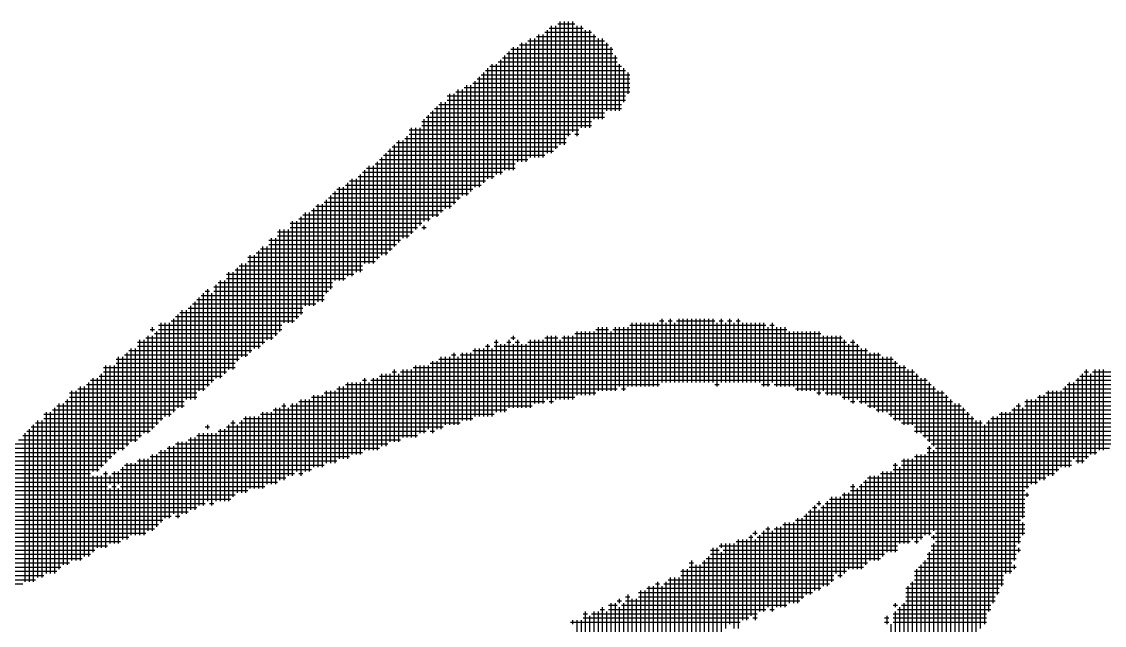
# Model space of a CAD drawing. Header units: feet. Extents: x 0 to 510288, y 0 to 371336.
# Drawn here: x 374809 to 375801, y 89604 to 90157 of the extents above; entities that cross this region are included whole.
import ezdxf

# ---------------------------------------------------------------- set-up
doc = ezdxf.new("R2010")
doc.units = ezdxf.units.FT
doc.header["$LTSCALE"] = 100
doc.header["$MEASUREMENT"] = 0
doc.layers.add('CX-MISC', color=2, linetype='CONTINUOUS')

msp = doc.modelspace()

# ---------------------------------------------------------------- linework, layer by layer
at = {"layer": 'CX-MISC'}
for p, q in [((375294.14, 90152.8), (375294.14, 90036.16)), ((375298.03, 90152.8), (375298.03, 90040.05)), ((375299.98, 90154.74), (375315.53, 90154.74)), ((375301.92, 90156.69), (375301.92, 90043.94)), ((375305.81, 90156.69), (375305.81, 90043.94)), ((375309.7, 90156.69), (375309.7, 90051.71)), ((375313.58, 90156.69), (375313.58, 90055.6)), ((375317.47, 90152.8), (375317.47, 90051.71)), ((375321.36, 90152.8), (375321.36, 90059.49)), ((375280.54, 90143.08), (375334.97, 90143.08)), ((375282.48, 90145.02), (375282.48, 90032.27)), ((375286.37, 90145.02), (375286.37, 90032.27)), ((375288.31, 90146.97), (375331.08, 90146.97)), ((375290.26, 90148.91), (375290.26, 90036.16)), ((375292.2, 90150.86), (375323.3, 90150.86)), ((375325.25, 90148.91), (375325.25, 90059.49)), ((375329.14, 90148.91), (375329.14, 90059.49)), ((375333.02, 90145.02), (375333.02, 90067.26)), ((375259.15, 90133.36), (375259.15, 90020.61)), ((375263.04, 90133.36), (375263.04, 90028.38)), ((375264.98, 90135.3), (375346.63, 90135.3)), ((375266.93, 90137.25), (375266.93, 90028.38)), ((375270.82, 90137.25), (375270.82, 90028.38)), ((375272.76, 90139.19), (375342.74, 90139.19)), ((375274.7, 90141.14), (375274.7, 90032.27)), ((375278.59, 90141.14), (375278.59, 90032.27)), ((375336.91, 90141.14), (375336.91, 90067.26)), ((375340.8, 90141.14), (375340.8, 90067.26)), ((375344.69, 90137.25), (375344.69, 90075.04)), ((375348.58, 90133.36), (375348.58, 90075.04)), ((375249.43, 90123.64), (375354.41, 90123.64)), ((375251.38, 90125.58), (375251.38, 90020.61)), ((375253.32, 90127.53), (375350.52, 90127.53)), ((375255.26, 90129.47), (375255.26, 90020.61)), ((375257.21, 90131.42), (375350.52, 90131.42)), ((375352.46, 90125.58), (375352.46, 90075.04)), ((375235.82, 90113.92), (375235.82, 90012.83)), ((375237.77, 90115.86), (375358.3, 90115.86)), ((375239.71, 90117.81), (375239.71, 90012.83)), ((375243.6, 90117.81), (375243.6, 90016.72)), ((375245.54, 90119.75), (375354.41, 90119.75)), ((375247.49, 90121.7), (375247.49, 90016.72)), ((375356.35, 90117.81), (375356.35, 90075.04)), ((375360.24, 90113.92), (375360.24, 90082.82)), ((375224.16, 90102.26), (375224.16, 90005.06)), ((375226.1, 90104.2), (375366.07, 90104.2)), ((375228.05, 90106.14), (375228.05, 90005.06)), ((375229.99, 90108.09), (375366.07, 90108.09)), ((375231.94, 90110.03), (375231.94, 90008.94)), ((375233.88, 90111.98), (375362.18, 90111.98)), ((375364.13, 90110.03), (375364.13, 90090.59)), ((375206.66, 90092.54), (375366.07, 90092.54)), ((375208.61, 90094.48), (375208.61, 89993.39)), ((375212.5, 90094.48), (375212.5, 89997.28)), ((375214.44, 90096.42), (375366.07, 90096.42)), ((375216.38, 90098.37), (375216.38, 89997.28)), ((375220.27, 90098.37), (375220.27, 90001.17)), ((375222.22, 90100.31), (375366.07, 90100.31)), ((375193.06, 90082.82), (375193.06, 89981.73)), ((375196.94, 90082.82), (375196.94, 89985.62)), ((375198.89, 90088.65), (375362.18, 90088.65)), ((375198.89, 90084.76), (375362.18, 90084.76)), ((375200.83, 90090.59), (375200.83, 89985.62)), ((375204.72, 90090.59), (375204.72, 89989.5)), ((375183.34, 90073.1), (375342.74, 90073.1)), ((375185.28, 90075.04), (375185.28, 89977.84)), ((375187.22, 90076.98), (375358.3, 90076.98)), ((375189.17, 90078.93), (375189.17, 89977.84)), ((375191.11, 90080.87), (375358.3, 90080.87)), ((375175.56, 90065.32), (375331.08, 90065.32)), ((375177.5, 90067.26), (375177.5, 89973.95)), ((375179.45, 90069.21), (375342.74, 90069.21)), ((375181.39, 90071.15), (375181.39, 89973.95)), ((375163.9, 90057.54), (375319.42, 90057.54)), ((375163.9, 90053.66), (375311.64, 90053.66)), ((375165.84, 90059.49), (375165.84, 89962.29)), ((375169.73, 90059.49), (375169.73, 89966.18)), ((375173.62, 90059.49), (375173.62, 89970.06)), ((375175.56, 90061.43), (375331.08, 90061.43)), ((375315.53, 90053.66), (375319.42, 90053.66)), ((375150.29, 90043.94), (375150.29, 89950.62)), ((375152.23, 90045.88), (375307.75, 90045.88)), ((375154.18, 90047.82), (375154.18, 89954.51)), ((375158.06, 90047.82), (375158.06, 89958.4)), ((375160.01, 90049.77), (375307.75, 90049.77)), ((375161.95, 90051.71), (375161.95, 89958.4)), ((375140.57, 90034.22), (375288.31, 90034.22)), ((375142.51, 90036.16), (375142.51, 89942.85)), ((375144.46, 90038.1), (375296.09, 90038.1)), ((375146.4, 90040.05), (375146.4, 89946.74)), ((375148.34, 90041.99), (375299.98, 90041.99)), ((375126.96, 90024.5), (375126.96, 89935.07)), ((375130.85, 90024.5), (375130.85, 89935.07)), ((375132.79, 90026.44), (375261.1, 90026.44)), ((375134.74, 90028.38), (375134.74, 89938.96)), ((375136.68, 90030.33), (375272.76, 90030.33)), ((375138.62, 90032.27), (375138.62, 89942.85)), ((375117.24, 90014.78), (375241.66, 90014.78)), ((375119.18, 90016.72), (375119.18, 89927.3)), ((375121.13, 90018.66), (375249.43, 90018.66)), ((375123.07, 90020.61), (375123.07, 89935.07)), ((375125.02, 90022.55), (375261.1, 90022.55)), ((375097.8, 90003.11), (375222.22, 90003.11)), ((375099.74, 90005.06), (375099.74, 89919.52)), ((375103.63, 90005.06), (375103.63, 89919.52)), ((375105.58, 90007), (375229.99, 90007)), ((375107.52, 90008.94), (375107.52, 89923.41)), ((375109.46, 90010.89), (375233.88, 90010.89)), ((375111.41, 90012.83), (375111.41, 89923.41)), ((375115.3, 90012.83), (375115.3, 89927.3)), ((375088.08, 89993.39), (375088.08, 89907.86)), ((375090.02, 89995.34), (375210.55, 89995.34)), ((375091.97, 89997.28), (375091.97, 89911.74)), ((375093.91, 89999.22), (375218.33, 89999.22)), ((375095.86, 90001.17), (375095.86, 89919.52)), ((375074.47, 89983.67), (375195, 89983.67)), ((375076.42, 89985.62), (375076.42, 89896.19)), ((375078.36, 89987.56), (375202.78, 89987.56)), ((375080.3, 89989.5), (375080.3, 89900.08)), ((375084.19, 89989.5), (375084.19, 89900.08)), ((375086.14, 89991.45), (375206.66, 89991.45)), ((375056.98, 89973.95), (375056.98, 89880.64)), ((375060.86, 89973.95), (375060.86, 89884.53)), ((375062.81, 89975.9), (375183.34, 89975.9)), ((375064.75, 89977.84), (375064.75, 89888.42)), ((375066.7, 89979.78), (375191.11, 89979.78)), ((375068.64, 89981.73), (375068.64, 89896.19)), ((375072.53, 89981.73), (375072.53, 89896.19)), ((375043.37, 89964.23), (375167.78, 89964.23)), ((375045.31, 89966.18), (375045.31, 89872.86)), ((375049.2, 89966.18), (375049.2, 89880.64)), ((375053.09, 89966.18), (375053.09, 89880.64)), ((375055.03, 89972.01), (375175.56, 89972.01)), ((375055.03, 89968.12), (375171.67, 89968.12)), ((375175.56, 89968.12), (375179.45, 89968.12)), ((375177.5, 89970.06), (375177.5, 89966.18)), ((375035.59, 89956.46), (375156.12, 89956.46)), ((375037.54, 89958.4), (375037.54, 89865.09)), ((375041.42, 89958.4), (375041.42, 89868.98)), ((375043.37, 89960.34), (375163.9, 89960.34)), ((375023.93, 89944.79), (375144.46, 89944.79)), ((375025.87, 89946.74), (375025.87, 89857.31)), ((375027.82, 89948.68), (375148.34, 89948.68)), ((375029.76, 89950.62), (375029.76, 89861.2)), ((375033.65, 89950.62), (375033.65, 89865.09)), ((375035.59, 89952.57), (375152.23, 89952.57)), ((375010.32, 89935.07), (375010.32, 89849.54)), ((375014.21, 89935.07), (375014.21, 89849.54)), ((375016.15, 89940.9), (375136.68, 89940.9)), ((375016.15, 89937.02), (375132.79, 89937.02)), ((375018.1, 89942.85), (375018.1, 89853.42)), ((375021.98, 89942.85), (375021.98, 89857.31)), ((374996.71, 89925.35), (375113.35, 89925.35)), ((374998.66, 89927.3), (374998.66, 89837.87)), ((375002.54, 89927.3), (375002.54, 89837.87)), ((375004.49, 89929.24), (375121.13, 89929.24)), ((375006.43, 89931.18), (375006.43, 89845.65)), ((375008.38, 89933.13), (375121.13, 89933.13)), ((374986.99, 89915.63), (374986.99, 89830.1)), ((374988.94, 89917.58), (375093.91, 89917.58)), ((374990.88, 89919.52), (374990.88, 89830.1)), ((374994.77, 89919.52), (374994.77, 89833.98)), ((374996.71, 89921.46), (375105.58, 89921.46)), ((374971.44, 89903.97), (374971.44, 89818.43)), ((374973.38, 89905.91), (375086.14, 89905.91)), ((374975.33, 89907.86), (374975.33, 89818.43)), ((374977.27, 89909.8), (374981.16, 89909.8)), ((374979.22, 89911.74), (374979.22, 89822.32)), ((374983.1, 89907.86), (374983.1, 89826.21)), ((374985.05, 89913.69), (375093.91, 89913.69)), ((374985.05, 89909.8), (375090.02, 89909.8)), ((374961.72, 89894.25), (375066.7, 89894.25)), ((374963.66, 89896.19), (374963.66, 89810.66)), ((374965.61, 89898.14), (375078.36, 89898.14)), ((374967.55, 89900.08), (374967.55, 89810.66)), ((374969.5, 89902.02), (375086.14, 89902.02)), ((374948.11, 89884.53), (374948.11, 89798.99)), ((374950.06, 89886.47), (375062.81, 89886.47)), ((374952, 89888.42), (374952, 89802.88)), ((374953.94, 89890.36), (375066.7, 89890.36)), ((374955.89, 89892.3), (374955.89, 89802.88)), ((374959.78, 89892.3), (374959.78, 89810.66)), ((375395.23, 89884.53), (375395.23, 89826.21)), ((375403.01, 89884.53), (375403.01, 89826.21)), ((375410.78, 89884.53), (375410.78, 89826.21)), ((375414.67, 89884.53), (375414.67, 89826.21)), ((375418.56, 89884.53), (375418.56, 89826.21)), ((375422.45, 89884.53), (375422.45, 89826.21)), ((375426.34, 89884.53), (375426.34, 89826.21)), ((375430.22, 89884.53), (375430.22, 89826.21)), ((375434.11, 89884.53), (375434.11, 89826.21)), ((375438, 89884.53), (375438, 89826.21)), ((375441.89, 89884.53), (375441.89, 89826.21)), ((375449.66, 89884.53), (375449.66, 89826.21)), ((375457.44, 89884.53), (375457.44, 89826.21)), ((375465.22, 89884.53), (375465.22, 89826.21)), ((374926.73, 89874.81), (374930.62, 89874.81)), ((374928.67, 89876.75), (374928.67, 89872.86)), ((374934.5, 89878.7), (375047.26, 89878.7)), ((374934.5, 89874.81), (375047.26, 89874.81)), ((374936.45, 89880.64), (374936.45, 89791.22)), ((374940.34, 89880.64), (374940.34, 89795.1)), ((374944.22, 89880.64), (374944.22, 89795.1)), ((374946.17, 89882.58), (375058.92, 89882.58)), ((375334.97, 89874.81), (375346.63, 89874.81)), ((375336.91, 89876.75), (375336.91, 89818.43)), ((375340.8, 89876.75), (375340.8, 89818.43)), ((375344.69, 89876.75), (375344.69, 89818.43)), ((375350.52, 89874.81), (375509.93, 89874.81)), ((375352.46, 89876.75), (375352.46, 89818.43)), ((375356.35, 89876.75), (375356.35, 89822.32)), ((375360.24, 89876.75), (375360.24, 89818.43)), ((375364.13, 89876.75), (375364.13, 89822.32)), ((375366.07, 89878.7), (375490.49, 89878.7)), ((375368.02, 89880.64), (375368.02, 89822.32)), ((375371.9, 89880.64), (375371.9, 89822.32)), ((375375.79, 89880.64), (375375.79, 89822.32)), ((375379.68, 89880.64), (375379.68, 89822.32)), ((375383.57, 89880.64), (375383.57, 89822.32)), ((375387.46, 89880.64), (375387.46, 89822.32)), ((375391.34, 89880.64), (375391.34, 89822.32)), ((375393.29, 89882.58), (375397.18, 89882.58)), ((375399.12, 89880.64), (375399.12, 89826.21)), ((375401.06, 89882.58), (375404.95, 89882.58)), ((375406.9, 89880.64), (375406.9, 89826.21)), ((375408.84, 89882.58), (375443.83, 89882.58)), ((375445.78, 89880.64), (375445.78, 89822.32)), ((375447.72, 89882.58), (375451.61, 89882.58)), ((375453.55, 89880.64), (375453.55, 89826.21)), ((375455.5, 89882.58), (375459.38, 89882.58)), ((375461.33, 89880.64), (375461.33, 89826.21)), ((375463.27, 89882.58), (375467.16, 89882.58)), ((375469.1, 89880.64), (375469.1, 89826.21)), ((375472.99, 89880.64), (375472.99, 89826.21)), ((375476.88, 89880.64), (375476.88, 89826.21)), ((375480.77, 89880.64), (375480.77, 89826.21)), ((375484.66, 89880.64), (375484.66, 89826.21)), ((375488.54, 89880.64), (375488.54, 89822.32)), ((375492.43, 89876.75), (375492.43, 89822.32)), ((375494.38, 89878.7), (375498.26, 89878.7)), ((375496.32, 89880.64), (375496.32, 89826.21)), ((375500.21, 89876.75), (375500.21, 89822.32)), ((375504.1, 89876.75), (375504.1, 89822.32)), ((375507.98, 89876.75), (375507.98, 89822.32)), ((374917.01, 89865.09), (374917.01, 89775.66)), ((374920.9, 89865.09), (374920.9, 89779.55)), ((374922.84, 89867.03), (375039.48, 89867.03)), ((374924.78, 89868.98), (374924.78, 89779.55)), ((374928.67, 89868.98), (374928.67, 89783.44)), ((374930.62, 89870.92), (375043.37, 89870.92)), ((374932.56, 89872.86), (374932.56, 89787.33)), ((375243.6, 89865.09), (375243.6, 89798.99)), ((375255.26, 89865.09), (375255.26, 89802.88)), ((375257.21, 89867.03), (375261.1, 89867.03)), ((375259.15, 89868.98), (375259.15, 89865.09)), ((375263.04, 89865.09), (375263.04, 89802.88)), ((375274.7, 89865.09), (375274.7, 89802.88)), ((375278.59, 89865.09), (375278.59, 89806.77)), ((375282.48, 89865.09), (375282.48, 89806.77)), ((375286.37, 89865.09), (375286.37, 89806.77)), ((375288.31, 89867.03), (375299.98, 89867.03)), ((375290.26, 89868.98), (375290.26, 89810.66)), ((375294.14, 89868.98), (375294.14, 89806.77)), ((375298.03, 89868.98), (375298.03, 89810.66)), ((375301.92, 89865.09), (375301.92, 89810.66)), ((375303.86, 89867.03), (375560.47, 89867.03)), ((375305.81, 89868.98), (375305.81, 89810.66)), ((375309.7, 89868.98), (375309.7, 89810.66)), ((375313.58, 89868.98), (375313.58, 89810.66)), ((375315.53, 89870.92), (375541.03, 89870.92)), ((375317.47, 89872.86), (375317.47, 89814.54)), ((375321.36, 89872.86), (375321.36, 89814.54)), ((375325.25, 89872.86), (375325.25, 89814.54)), ((375329.14, 89872.86), (375329.14, 89814.54)), ((375333.02, 89872.86), (375333.02, 89814.54)), ((375348.58, 89872.86), (375348.58, 89818.43)), ((375511.87, 89872.86), (375511.87, 89822.32)), ((375515.76, 89872.86), (375515.76, 89822.32)), ((375519.65, 89872.86), (375519.65, 89818.43)), ((375523.54, 89872.86), (375523.54, 89818.43)), ((375527.42, 89872.86), (375527.42, 89818.43)), ((375531.31, 89872.86), (375531.31, 89818.43)), ((375535.2, 89872.86), (375535.2, 89818.43)), ((375539.09, 89872.86), (375539.09, 89814.54)), ((375542.98, 89868.98), (375542.98, 89818.43)), ((375546.86, 89868.98), (375546.86, 89814.54)), ((375550.75, 89868.98), (375550.75, 89814.54)), ((375554.64, 89868.98), (375554.64, 89814.54)), ((375558.53, 89868.98), (375558.53, 89814.54)), ((375562.42, 89865.09), (375562.42, 89810.66)), ((375570.19, 89865.09), (375570.19, 89806.77)), ((374907.29, 89855.37), (375020.04, 89855.37)), ((374909.23, 89857.31), (374909.23, 89771.78)), ((374913.12, 89857.31), (374913.12, 89771.78)), ((374915.06, 89863.14), (375031.7, 89863.14)), ((374915.06, 89859.26), (375027.82, 89859.26)), ((375222.22, 89855.37), (375583.8, 89855.37)), ((375224.16, 89857.31), (375224.16, 89795.1)), ((375228.05, 89857.31), (375228.05, 89795.1)), ((375231.94, 89857.31), (375231.94, 89795.1)), ((375233.88, 89859.26), (375237.77, 89859.26)), ((375235.82, 89861.2), (375235.82, 89795.1)), ((375239.71, 89857.31), (375239.71, 89795.1)), ((375241.66, 89863.14), (375245.54, 89863.14)), ((375241.66, 89859.26), (375576.02, 89859.26)), ((375247.49, 89861.2), (375247.49, 89798.99)), ((375251.38, 89861.2), (375251.38, 89798.99)), ((375253.32, 89863.14), (375257.21, 89863.14)), ((375259.15, 89861.2), (375259.15, 89802.88)), ((375261.1, 89863.14), (375264.98, 89863.14)), ((375266.93, 89861.2), (375266.93, 89802.88)), ((375270.82, 89861.2), (375270.82, 89802.88)), ((375272.76, 89863.14), (375564.36, 89863.14)), ((375566.3, 89861.2), (375566.3, 89810.66)), ((375568.25, 89863.14), (375572.14, 89863.14)), ((375574.08, 89861.2), (375574.08, 89810.66)), ((375577.97, 89857.31), (375577.97, 89806.77)), ((375581.86, 89857.31), (375581.86, 89806.77)), ((374895.62, 89847.59), (375008.38, 89847.59)), ((374897.57, 89849.54), (374897.57, 89764)), ((374901.46, 89849.54), (374901.46, 89764)), ((374903.4, 89851.48), (375016.15, 89851.48)), ((374905.34, 89853.42), (374905.34, 89767.89)), ((375185.28, 89845.65), (375185.28, 89779.55)), ((375189.17, 89845.65), (375189.17, 89783.44)), ((375191.11, 89847.59), (375607.13, 89847.59)), ((375193.06, 89849.54), (375193.06, 89783.44)), ((375196.94, 89849.54), (375196.94, 89787.33)), ((375200.83, 89849.54), (375200.83, 89787.33)), ((375202.78, 89851.48), (375206.66, 89851.48)), ((375204.72, 89853.42), (375204.72, 89787.33)), ((375208.61, 89849.54), (375208.61, 89787.33)), ((375210.55, 89851.48), (375595.46, 89851.48)), ((375212.5, 89853.42), (375212.5, 89791.22)), ((375216.38, 89853.42), (375216.38, 89791.22)), ((375220.27, 89853.42), (375220.27, 89791.22)), ((375585.74, 89853.42), (375585.74, 89802.88)), ((375589.63, 89853.42), (375589.63, 89802.88)), ((375593.52, 89853.42), (375593.52, 89798.99)), ((375597.41, 89849.54), (375597.41, 89798.99)), ((375601.3, 89849.54), (375601.3, 89798.99)), ((375605.18, 89849.54), (375605.18, 89795.1)), ((375609.07, 89845.65), (375609.07, 89791.22)), ((374883.96, 89839.82), (375004.49, 89839.82)), ((374883.96, 89835.93), (374996.71, 89835.93)), ((374885.9, 89841.76), (374885.9, 89752.34)), ((374889.79, 89841.76), (374889.79, 89756.22)), ((374893.68, 89841.76), (374893.68, 89760.11)), ((374895.62, 89843.7), (375004.49, 89843.7)), ((375148.34, 89835.93), (375152.23, 89835.93)), ((375150.29, 89837.87), (375150.29, 89771.78)), ((375156.12, 89835.93), (375626.57, 89835.93)), ((375158.06, 89837.87), (375158.06, 89775.66)), ((375161.95, 89837.87), (375161.95, 89775.66)), ((375165.84, 89837.87), (375165.84, 89775.66)), ((375167.78, 89839.82), (375618.79, 89839.82)), ((375169.73, 89841.76), (375169.73, 89775.66)), ((375173.62, 89841.76), (375173.62, 89779.55)), ((375177.5, 89841.76), (375177.5, 89779.55)), ((375181.39, 89841.76), (375181.39, 89783.44)), ((375183.34, 89843.7), (375611.02, 89843.7)), ((375612.96, 89841.76), (375612.96, 89791.22)), ((375616.85, 89841.76), (375616.85, 89787.33)), ((375620.74, 89837.87), (375620.74, 89787.33)), ((375624.62, 89837.87), (375624.62, 89787.33)), ((375782.09, 89835.93), (375785.98, 89835.93)), ((375784.03, 89837.87), (375784.03, 89756.22)), ((375789.86, 89835.93), (375945.38, 89835.93)), ((375791.81, 89837.87), (375791.81, 89760.11)), ((375795.7, 89837.87), (375795.7, 89764)), ((375799.58, 89837.87), (375799.58, 89764)), ((374870.35, 89826.21), (374870.35, 89666.8)), ((374872.3, 89828.15), (374985.05, 89828.15)), ((374874.24, 89830.1), (374874.24, 89744.56)), ((374878.13, 89830.1), (374878.13, 89744.56)), ((374880.07, 89832.04), (374992.82, 89832.04)), ((374882.02, 89833.98), (374882.02, 89748.45)), ((375107.52, 89826.21), (375107.52, 89756.22)), ((375111.41, 89826.21), (375111.41, 89760.11)), ((375115.3, 89826.21), (375115.3, 89760.11)), ((375119.18, 89826.21), (375119.18, 89760.11)), ((375121.13, 89828.15), (375125.02, 89828.15)), ((375123.07, 89830.1), (375123.07, 89764)), ((375126.96, 89826.21), (375126.96, 89764)), ((375128.9, 89828.15), (375638.23, 89828.15)), ((375130.85, 89830.1), (375130.85, 89764)), ((375134.74, 89830.1), (375134.74, 89764)), ((375136.68, 89832.04), (375630.46, 89832.04)), ((375138.62, 89833.98), (375138.62, 89767.89)), ((375142.51, 89833.98), (375142.51, 89767.89)), ((375146.4, 89833.98), (375146.4, 89771.78)), ((375154.18, 89833.98), (375154.18, 89771.78)), ((375628.51, 89833.98), (375628.51, 89779.55)), ((375632.4, 89830.1), (375632.4, 89779.55)), ((375636.29, 89830.1), (375636.29, 89775.66)), ((375640.18, 89826.21), (375640.18, 89771.78)), ((375768.48, 89826.21), (375768.48, 89748.45)), ((375772.37, 89826.21), (375772.37, 89756.22)), ((375774.31, 89828.15), (375929.83, 89828.15)), ((375776.26, 89830.1), (375776.26, 89752.34)), ((375778.2, 89832.04), (375937.61, 89832.04)), ((375780.14, 89833.98), (375780.14, 89752.34)), ((375787.92, 89833.98), (375787.92, 89760.11)), ((374852.86, 89816.49), (374969.5, 89816.49)), ((374854.8, 89818.43), (374854.8, 89662.91)), ((374858.69, 89818.43), (374858.69, 89662.91)), ((374860.63, 89820.38), (374977.27, 89820.38)), ((374862.58, 89822.32), (374862.58, 89662.91)), ((374866.46, 89822.32), (374866.46, 89666.8)), ((374868.41, 89824.26), (374981.16, 89824.26)), ((375086.14, 89816.49), (375334.97, 89816.49)), ((375088.08, 89818.43), (375088.08, 89752.34)), ((375091.97, 89818.43), (375091.97, 89752.34)), ((375095.86, 89818.43), (375095.86, 89752.34)), ((375097.8, 89820.38), (375354.41, 89820.38)), ((375099.74, 89822.32), (375099.74, 89756.22)), ((375103.63, 89822.32), (375103.63, 89756.22)), ((375105.58, 89824.26), (375393.29, 89824.26)), ((375358.3, 89820.38), (375362.18, 89820.38)), ((375443.83, 89824.26), (375447.72, 89824.26)), ((375486.6, 89824.26), (375494.38, 89824.26)), ((375498.26, 89824.26), (375642.12, 89824.26)), ((375517.7, 89820.38), (375646.01, 89820.38)), ((375537.14, 89816.49), (375541.03, 89816.49)), ((375544.92, 89816.49), (375653.78, 89816.49)), ((375644.06, 89822.32), (375644.06, 89767.89)), ((375647.95, 89818.43), (375647.95, 89546.27)), ((375651.84, 89818.43), (375651.84, 89554.05)), ((375747.1, 89816.49), (375906.5, 89816.49)), ((375749.04, 89818.43), (375749.04, 89740.67)), ((375752.93, 89818.43), (375752.93, 89740.67)), ((375756.82, 89818.43), (375756.82, 89744.56)), ((375760.7, 89818.43), (375760.7, 89748.45)), ((375762.65, 89820.38), (375918.17, 89820.38)), ((375764.59, 89822.32), (375764.59, 89748.45)), ((375766.54, 89824.26), (375922.06, 89824.26)), ((374841.19, 89804.82), (374957.83, 89804.82)), ((374843.14, 89806.77), (374843.14, 89655.14)), ((374847.02, 89806.77), (374847.02, 89659.02)), ((374848.97, 89808.71), (374957.83, 89808.71)), ((374850.91, 89810.66), (374850.91, 89659.02)), ((374852.86, 89812.6), (374969.5, 89812.6)), ((375047.26, 89804.82), (375051.14, 89804.82)), ((375049.2, 89806.77), (375049.2, 89736.78)), ((375055.03, 89804.82), (375276.65, 89804.82)), ((375056.98, 89806.77), (375056.98, 89740.67)), ((375060.86, 89806.77), (375060.86, 89744.56)), ((375062.81, 89808.71), (375288.31, 89808.71)), ((375064.75, 89810.66), (375064.75, 89740.67)), ((375068.64, 89810.66), (375068.64, 89744.56)), ((375072.53, 89810.66), (375072.53, 89744.56)), ((375074.47, 89812.6), (375315.53, 89812.6)), ((375076.42, 89814.54), (375076.42, 89748.45)), ((375080.3, 89814.54), (375080.3, 89748.45)), ((375084.19, 89814.54), (375084.19, 89748.45)), ((375292.2, 89808.71), (375296.09, 89808.71)), ((375560.47, 89812.6), (375657.67, 89812.6)), ((375568.25, 89808.71), (375572.14, 89808.71)), ((375576.02, 89808.71), (375661.56, 89808.71)), ((375583.8, 89804.82), (375669.34, 89804.82)), ((375655.73, 89814.54), (375655.73, 89561.82)), ((375659.62, 89810.66), (375659.62, 89565.71)), ((375663.5, 89806.77), (375663.5, 89573.49)), ((375667.39, 89806.77), (375667.39, 89577.38)), ((375719.88, 89804.82), (375723.77, 89804.82)), ((375721.82, 89806.77), (375721.82, 89678.46)), ((375727.66, 89808.71), (375890.95, 89808.71)), ((375727.66, 89804.82), (375883.18, 89804.82)), ((375729.6, 89810.66), (375729.6, 89729.01)), ((375733.49, 89810.66), (375733.49, 89732.9)), ((375737.38, 89810.66), (375737.38, 89732.9)), ((375739.32, 89812.6), (375902.62, 89812.6)), ((375741.26, 89814.54), (375741.26, 89736.78)), ((375745.15, 89814.54), (375745.15, 89736.78)), ((374829.53, 89797.05), (374946.17, 89797.05)), ((374831.47, 89798.99), (374831.47, 89651.25)), ((374835.36, 89798.99), (374835.36, 89651.25)), ((374837.3, 89800.94), (374950.06, 89800.94)), ((374839.25, 89802.88), (374839.25, 89651.25)), ((375014.21, 89795.1), (375014.21, 89725.12)), ((375018.1, 89795.1), (375018.1, 89729.01)), ((375021.98, 89795.1), (375021.98, 89729.01)), ((375025.87, 89795.1), (375025.87, 89729.01)), ((375027.82, 89797.05), (375241.66, 89797.05)), ((375029.76, 89798.99), (375029.76, 89729.01)), ((375033.65, 89798.99), (375033.65, 89732.9)), ((375037.54, 89798.99), (375037.54, 89732.9)), ((375039.48, 89800.94), (375253.32, 89800.94)), ((375041.42, 89802.88), (375041.42, 89732.9)), ((375045.31, 89802.88), (375045.31, 89736.78)), ((375053.09, 89802.88), (375053.09, 89740.67)), ((375591.58, 89800.94), (375673.22, 89800.94)), ((375603.24, 89797.05), (375677.11, 89797.05)), ((375671.28, 89802.88), (375671.28, 89585.15)), ((375675.17, 89798.99), (375675.17, 89589.04)), ((375679.06, 89795.1), (375679.06, 89592.93)), ((375698.5, 89795.1), (375698.5, 89624.03)), ((375702.38, 89795.1), (375702.38, 89631.81)), ((375704.33, 89797.05), (375859.85, 89797.05)), ((375706.27, 89798.99), (375706.27, 89639.58)), ((375710.16, 89798.99), (375710.16, 89651.25)), ((375714.05, 89798.99), (375714.05, 89651.25)), ((375715.99, 89800.94), (375871.51, 89800.94)), ((375717.94, 89802.88), (375717.94, 89662.91)), ((375725.71, 89802.88), (375725.71, 89701.79)), ((374817.86, 89785.38), (374930.62, 89785.38)), ((374819.81, 89787.33), (374819.81, 89643.47)), ((374821.75, 89789.27), (374934.5, 89789.27)), ((374823.7, 89791.22), (374823.7, 89647.36)), ((374827.58, 89791.22), (374827.58, 89647.36)), ((374829.53, 89793.16), (374938.39, 89793.16)), ((374977.27, 89785.38), (374981.16, 89785.38)), ((374979.22, 89787.33), (374979.22, 89783.44)), ((374996.71, 89785.38), (375195, 89785.38)), ((374998.66, 89787.33), (374998.66, 89717.34)), ((375000.6, 89789.27), (375004.49, 89789.27)), ((375002.54, 89791.22), (375002.54, 89721.23)), ((375006.43, 89787.33), (375006.43, 89725.12)), ((375008.38, 89789.27), (375210.55, 89789.27)), ((375010.32, 89791.22), (375010.32, 89725.12)), ((375012.26, 89793.16), (375222.22, 89793.16)), ((375607.13, 89793.16), (375681, 89793.16)), ((375614.9, 89789.27), (375688.78, 89789.27)), ((375626.57, 89785.38), (375836.52, 89785.38)), ((375682.94, 89791.22), (375682.94, 89596.82)), ((375686.83, 89791.22), (375686.83, 89600.7)), ((375690.72, 89787.33), (375690.72, 89604.59)), ((375692.66, 89789.27), (375844.3, 89789.27)), ((375694.61, 89791.22), (375694.61, 89616.26)), ((375696.55, 89793.16), (375855.96, 89793.16)), ((374810.09, 89777.61), (374918.95, 89777.61)), ((374812.03, 89779.55), (374812.03, 89643.47)), ((374813.98, 89781.5), (374926.73, 89781.5)), ((374815.92, 89783.44), (374815.92, 89643.47)), ((374963.66, 89775.66), (374963.66, 89709.57)), ((374967.55, 89775.66), (374967.55, 89709.57)), ((374969.5, 89777.61), (375171.67, 89777.61)), ((374971.44, 89779.55), (374971.44, 89713.46)), ((374975.33, 89779.55), (374975.33, 89713.46)), ((374979.22, 89779.55), (374979.22, 89717.34)), ((374983.1, 89779.55), (374983.1, 89713.46)), ((374986.99, 89779.55), (374986.99, 89717.34)), ((374988.94, 89781.5), (375179.45, 89781.5)), ((374990.88, 89783.44), (374990.88, 89717.34)), ((374994.77, 89783.44), (374994.77, 89717.34)), ((375183.34, 89781.5), (375187.22, 89781.5)), ((375626.57, 89781.5), (375832.63, 89781.5)), ((375634.34, 89777.61), (375824.86, 89777.61)), ((374794.54, 89765.94), (374903.4, 89765.94)), ((374798.42, 89769.83), (374907.29, 89769.83)), ((374806.2, 89773.72), (374915.06, 89773.72)), ((374942.28, 89765.94), (375136.68, 89765.94)), ((374944.22, 89767.89), (374944.22, 89701.79)), ((374948.11, 89767.89), (374948.11, 89705.68)), ((374950.06, 89769.83), (375144.46, 89769.83)), ((374952, 89771.78), (374952, 89701.79)), ((374955.89, 89771.78), (374955.89, 89705.68)), ((374959.78, 89771.78), (374959.78, 89705.68)), ((374961.72, 89773.72), (375156.12, 89773.72)), ((375638.23, 89773.72), (375817.08, 89773.72)), ((375638.23, 89765.94), (375642.12, 89765.94)), ((375640.18, 89767.89), (375640.18, 89686.24)), ((375642.12, 89769.83), (375809.3, 89769.83)), ((375646.01, 89765.94), (375805.42, 89765.94)), ((374782.87, 89758.17), (374891.74, 89758.17)), ((374786.76, 89762.06), (374895.62, 89762.06)), ((374917.01, 89756.22), (374917.01, 89686.24)), ((374920.9, 89756.22), (374920.9, 89686.24)), ((374924.78, 89756.22), (374924.78, 89690.13)), ((374926.73, 89758.17), (375109.46, 89758.17)), ((374928.67, 89760.11), (374928.67, 89690.13)), ((374932.56, 89760.11), (374932.56, 89694.02)), ((374934.5, 89762.06), (375121.13, 89762.06)), ((374936.45, 89764), (374936.45, 89697.9)), ((374940.34, 89764), (374940.34, 89701.79)), ((375616.85, 89756.22), (375616.85, 89678.46)), ((375620.74, 89756.22), (375620.74, 89678.46)), ((375624.62, 89756.22), (375624.62, 89682.35)), ((375626.57, 89758.17), (375785.98, 89758.17)), ((375628.51, 89760.11), (375628.51, 89678.46)), ((375632.4, 89760.11), (375632.4, 89682.35)), ((375636.29, 89760.11), (375636.29, 89686.24)), ((375638.23, 89762.06), (375793.75, 89762.06)), ((375644.06, 89764), (375644.06, 89690.13)), ((374767.32, 89746.5), (374880.07, 89746.5)), ((374775.1, 89754.28), (374887.85, 89754.28)), ((374775.1, 89750.39), (374883.96, 89750.39)), ((374899.51, 89746.5), (375074.47, 89746.5)), ((374901.46, 89748.45), (374901.46, 89682.35)), ((374903.4, 89750.39), (375086.14, 89750.39)), ((374905.34, 89752.34), (374905.34, 89682.35)), ((374909.23, 89752.34), (374909.23, 89686.24)), ((374913.12, 89752.34), (374913.12, 89686.24)), ((374915.06, 89754.28), (375097.8, 89754.28)), ((375607.13, 89750.39), (375611.02, 89750.39)), ((375607.13, 89746.5), (375758.76, 89746.5)), ((375609.07, 89752.34), (375609.07, 89670.69)), ((375612.96, 89748.45), (375612.96, 89678.46)), ((375614.9, 89754.28), (375770.42, 89754.28)), ((375614.9, 89750.39), (375770.42, 89750.39)), ((375774.31, 89754.28), (375782.09, 89754.28)), ((374755.66, 89738.73), (375051.14, 89738.73)), ((374763.43, 89742.62), (374872.3, 89742.62)), ((374874.24, 89740.67), (374874.24, 89670.69)), ((374878.13, 89740.67), (374878.13, 89674.58)), ((374882.02, 89740.67), (374882.02, 89674.58)), ((374883.96, 89742.62), (374887.85, 89742.62)), ((374885.9, 89744.56), (374885.9, 89674.58)), ((374889.79, 89740.67), (374889.79, 89732.9)), ((374891.74, 89742.62), (375058.92, 89742.62)), ((374893.68, 89744.56), (374893.68, 89678.46)), ((374897.57, 89744.56), (374897.57, 89732.9)), ((375062.81, 89742.62), (375066.7, 89742.62)), ((375581.86, 89736.78), (375581.86, 89659.02)), ((375583.8, 89738.73), (375747.1, 89738.73)), ((375585.74, 89740.67), (375585.74, 89662.91)), ((375589.63, 89740.67), (375589.63, 89662.91)), ((375593.52, 89740.67), (375593.52, 89662.91)), ((375595.46, 89742.62), (375754.87, 89742.62)), ((375597.41, 89744.56), (375597.41, 89666.8)), ((375601.3, 89744.56), (375601.3, 89670.69)), ((375605.18, 89744.56), (375605.18, 89670.69)), ((374743.99, 89727.06), (375016.15, 89727.06)), ((374747.88, 89730.95), (374887.85, 89730.95)), ((374755.66, 89734.84), (375043.37, 89734.84)), ((374889.79, 89729.01), (374889.79, 89678.46)), ((374891.74, 89730.95), (374895.62, 89730.95)), ((374897.57, 89729.01), (374897.57, 89678.46)), ((374899.51, 89730.95), (375031.7, 89730.95)), ((375568.25, 89730.95), (375572.14, 89730.95)), ((375568.25, 89727.06), (375727.66, 89727.06)), ((375570.19, 89732.9), (375570.19, 89655.14)), ((375574.08, 89729.01), (375574.08, 89655.14)), ((375576.02, 89730.95), (375731.54, 89730.95)), ((375577.97, 89732.9), (375577.97, 89655.14)), ((375579.91, 89734.84), (375739.32, 89734.84)), ((374736.22, 89719.29), (375000.6, 89719.29)), ((374740.1, 89723.18), (375004.49, 89723.18)), ((375539.09, 89717.34), (375539.09, 89713.46)), ((375546.86, 89717.34), (375546.86, 89639.58)), ((375548.81, 89719.29), (375727.66, 89719.29)), ((375550.75, 89721.23), (375550.75, 89643.47)), ((375554.64, 89721.23), (375554.64, 89651.25)), ((375558.53, 89721.23), (375558.53, 89647.36)), ((375560.47, 89723.18), (375731.54, 89723.18)), ((375562.42, 89725.12), (375562.42, 89651.25)), ((375566.3, 89725.12), (375566.3, 89655.14)), ((375729.6, 89725.12), (375729.6, 89721.23)), ((374720.66, 89707.62), (374961.72, 89707.62)), ((374724.55, 89711.51), (374969.5, 89711.51)), ((374728.44, 89715.4), (374977.27, 89715.4)), ((374981.16, 89715.4), (374985.05, 89715.4)), ((375527.42, 89705.68), (375527.42, 89631.81)), ((375529.37, 89707.62), (375727.66, 89707.62)), ((375531.31, 89709.57), (375531.31, 89631.81)), ((375533.26, 89711.51), (375537.14, 89711.51)), ((375535.2, 89713.46), (375535.2, 89635.7)), ((375537.14, 89715.4), (375541.03, 89715.4)), ((375539.09, 89709.57), (375539.09, 89635.7)), ((375541.03, 89711.51), (375727.66, 89711.51)), ((375542.98, 89713.46), (375542.98, 89639.58)), ((375544.92, 89715.4), (375727.66, 89715.4)), ((374705.11, 89695.96), (374934.5, 89695.96)), ((374712.89, 89703.74), (374946.17, 89703.74)), ((374712.89, 89699.85), (374938.39, 89699.85)), ((374950.06, 89703.74), (374953.94, 89703.74)), ((375506.04, 89695.96), (375727.66, 89695.96)), ((375507.98, 89697.9), (375507.98, 89620.14)), ((375511.87, 89697.9), (375511.87, 89624.03)), ((375515.76, 89697.9), (375515.76, 89624.03)), ((375517.7, 89699.85), (375723.77, 89699.85)), ((375519.65, 89701.79), (375519.65, 89624.03)), ((375523.54, 89701.79), (375523.54, 89627.92)), ((375525.48, 89703.74), (375727.66, 89703.74)), ((375725.71, 89697.9), (375725.71, 89686.24)), ((374697.34, 89688.18), (374922.84, 89688.18)), ((374701.22, 89692.07), (374930.62, 89692.07)), ((375476.88, 89686.24), (375476.88, 89612.37)), ((375478.82, 89688.18), (375482.71, 89688.18)), ((375480.77, 89690.13), (375480.77, 89686.24)), ((375484.66, 89686.24), (375484.66, 89616.26)), ((375486.6, 89688.18), (375642.12, 89688.18)), ((375488.54, 89690.13), (375488.54, 89616.26)), ((375490.49, 89692.07), (375494.38, 89692.07)), ((375492.43, 89694.02), (375492.43, 89620.14)), ((375496.32, 89690.13), (375496.32, 89616.26)), ((375498.26, 89692.07), (375727.66, 89692.07)), ((375500.21, 89694.02), (375500.21, 89620.14)), ((375504.1, 89694.02), (375504.1, 89620.14)), ((375644.06, 89686.24), (375644.06, 89682.35)), ((375646.01, 89688.18), (375727.66, 89688.18)), ((374681.78, 89676.52), (374887.85, 89676.52)), ((374689.56, 89680.41), (374899.51, 89680.41)), ((374693.45, 89684.3), (374907.29, 89684.3)), ((375447.72, 89676.52), (375611.02, 89676.52)), ((375449.66, 89678.46), (375449.66, 89674.58)), ((375453.55, 89678.46), (375453.55, 89600.7)), ((375457.44, 89678.46), (375457.44, 89604.59)), ((375461.33, 89678.46), (375461.33, 89600.7)), ((375463.27, 89680.41), (375622.68, 89680.41)), ((375465.22, 89682.35), (375465.22, 89600.7)), ((375469.1, 89682.35), (375469.1, 89608.48)), ((375472.99, 89682.35), (375472.99, 89608.48)), ((375474.94, 89684.3), (375478.82, 89684.3)), ((375480.77, 89682.35), (375480.77, 89608.48)), ((375482.71, 89684.3), (375634.34, 89684.3)), ((375626.57, 89680.41), (375630.46, 89680.41)), ((375642.12, 89684.3), (375723.77, 89684.3)), ((375642.12, 89676.52), (375719.88, 89676.52)), ((375644.06, 89678.46), (375644.06, 89546.27)), ((375646.01, 89680.41), (375723.77, 89680.41)), ((374674.01, 89668.74), (374872.3, 89668.74)), ((374677.9, 89672.63), (374876.18, 89672.63)), ((375438, 89666.8), (375438, 89592.93)), ((375439.94, 89672.63), (375447.72, 89672.63)), ((375439.94, 89668.74), (375599.35, 89668.74)), ((375441.89, 89674.58), (375441.89, 89589.04)), ((375445.78, 89674.58), (375445.78, 89592.93)), ((375449.66, 89670.69), (375449.66, 89596.82)), ((375451.61, 89672.63), (375611.02, 89672.63)), ((375638.23, 89668.74), (375719.88, 89668.74)), ((375640.18, 89670.69), (375640.18, 89538.5)), ((375642.12, 89672.63), (375723.77, 89672.63)), ((375721.82, 89674.58), (375721.82, 89670.69)), ((374662.34, 89660.97), (374852.86, 89660.97)), ((374662.34, 89657.08), (374845.08, 89657.08)), ((374670.12, 89664.86), (374864.52, 89664.86)), ((375420.5, 89660.97), (375424.39, 89660.97)), ((375420.5, 89657.08), (375579.91, 89657.08)), ((375422.45, 89662.91), (375422.45, 89581.26)), ((375426.34, 89659.02), (375426.34, 89585.15)), ((375430.22, 89659.02), (375430.22, 89585.15)), ((375432.17, 89660.97), (375583.8, 89660.97)), ((375434.11, 89662.91), (375434.11, 89585.15)), ((375436.06, 89664.86), (375595.46, 89664.86)), ((375630.46, 89657.08), (375719.88, 89657.08)), ((375632.4, 89659.02), (375632.4, 89522.94)), ((375634.34, 89660.97), (375715.99, 89660.97)), ((375636.29, 89662.91), (375636.29, 89530.72)), ((375638.23, 89664.86), (375719.88, 89664.86)), ((375717.94, 89659.02), (375717.94, 89655.14)), ((374650.68, 89649.3), (374829.53, 89649.3)), ((374654.57, 89653.19), (374841.19, 89653.19)), ((375403.01, 89647.36), (375403.01, 89569.6)), ((375406.9, 89647.36), (375406.9, 89573.49)), ((375410.78, 89647.36), (375410.78, 89573.49)), ((375412.73, 89653.19), (375564.36, 89653.19)), ((375412.73, 89649.3), (375552.7, 89649.3)), ((375414.67, 89655.14), (375414.67, 89577.38)), ((375418.56, 89655.14), (375418.56, 89577.38)), ((375556.58, 89649.3), (375560.47, 89649.3)), ((375626.57, 89653.19), (375715.99, 89653.19)), ((375626.57, 89649.3), (375708.22, 89649.3)), ((375628.51, 89655.14), (375628.51, 89515.17)), ((374642.9, 89645.42), (374821.75, 89645.42)), ((374642.9, 89641.53), (374810.09, 89641.53)), ((375381.62, 89637.64), (375541.03, 89637.64)), ((375383.57, 89639.58), (375383.57, 89561.82)), ((375387.46, 89639.58), (375387.46, 89561.82)), ((375389.4, 89641.53), (375393.29, 89641.53)), ((375391.34, 89643.47), (375391.34, 89561.82)), ((375395.23, 89639.58), (375395.23, 89565.71)), ((375397.18, 89641.53), (375548.81, 89641.53)), ((375399.12, 89643.47), (375399.12, 89565.71)), ((375401.06, 89645.42), (375552.7, 89645.42)), ((375618.79, 89637.64), (375704.33, 89637.64)), ((375620.74, 89639.58), (375620.74, 89507.39)), ((375622.68, 89641.53), (375708.22, 89641.53)), ((375624.62, 89643.47), (375624.62, 89515.17)), ((375626.57, 89645.42), (375708.22, 89645.42)), ((375356.35, 89627.92), (375356.35, 89624.03)), ((375362.18, 89629.86), (375366.07, 89629.86)), ((375364.13, 89631.81), (375364.13, 89554.05)), ((375368.02, 89627.92), (375368.02, 89554.05)), ((375371.9, 89627.92), (375371.9, 89557.94)), ((375373.85, 89633.75), (375533.26, 89633.75)), ((375373.85, 89629.86), (375525.48, 89629.86)), ((375375.79, 89635.7), (375375.79, 89557.94)), ((375379.68, 89635.7), (375379.68, 89557.94)), ((375618.79, 89633.75), (375704.33, 89633.75)), ((375618.79, 89629.86), (375700.44, 89629.86)), ((375338.86, 89618.2), (375342.74, 89618.2)), ((375340.8, 89620.14), (375340.8, 89538.5)), ((375346.63, 89622.09), (375354.41, 89622.09)), ((375346.63, 89618.2), (375490.49, 89618.2)), ((375348.58, 89624.03), (375348.58, 89542.38)), ((375352.46, 89624.03), (375352.46, 89546.27)), ((375354.41, 89625.98), (375358.3, 89625.98)), ((375356.35, 89620.14), (375356.35, 89546.27)), ((375358.3, 89622.09), (375509.93, 89622.09)), ((375360.24, 89624.03), (375360.24, 89554.05)), ((375362.18, 89625.98), (375521.59, 89625.98)), ((375494.38, 89618.2), (375498.26, 89618.2)), ((375607.13, 89622.09), (375611.02, 89622.09)), ((375609.07, 89624.03), (375609.07, 89620.14)), ((375611.02, 89618.2), (375696.55, 89618.2)), ((375612.96, 89620.14), (375612.96, 89507.39)), ((375614.9, 89622.09), (375696.55, 89622.09)), ((375616.85, 89624.03), (375616.85, 89507.39)), ((375618.79, 89625.98), (375700.44, 89625.98)), ((375311.64, 89606.54), (375467.16, 89606.54)), ((375313.58, 89608.48), (375313.58, 89604.59)), ((375317.47, 89608.48), (375317.47, 89526.83)), ((375321.36, 89608.48), (375321.36, 89530.72)), ((375323.3, 89614.31), (375327.19, 89614.31)), ((375323.3, 89610.42), (375474.94, 89610.42)), ((375325.25, 89616.26), (375325.25, 89530.72)), ((375329.14, 89612.37), (375329.14, 89534.61)), ((375331.08, 89614.31), (375482.71, 89614.31)), ((375333.02, 89616.26), (375333.02, 89538.5)), ((375336.91, 89616.26), (375336.91, 89542.38)), ((375344.69, 89616.26), (375344.69, 89542.38)), ((375478.82, 89610.42), (375482.71, 89610.42)), ((375599.35, 89610.42), (375603.24, 89610.42)), ((375599.35, 89606.54), (375603.24, 89606.54)), ((375601.3, 89612.37), (375601.3, 89604.59)), ((375607.13, 89614.31), (375692.66, 89614.31)), ((375607.13, 89610.42), (375692.66, 89610.42)), ((375607.13, 89606.54), (375692.66, 89606.54)), ((375609.07, 89616.26), (375609.07, 89507.39)), ((375605.18, 89604.59), (375605.18, 89499.62))]:
    msp.add_line(p, q, dxfattribs=at)

doc.saveas('drawing.dxf')
